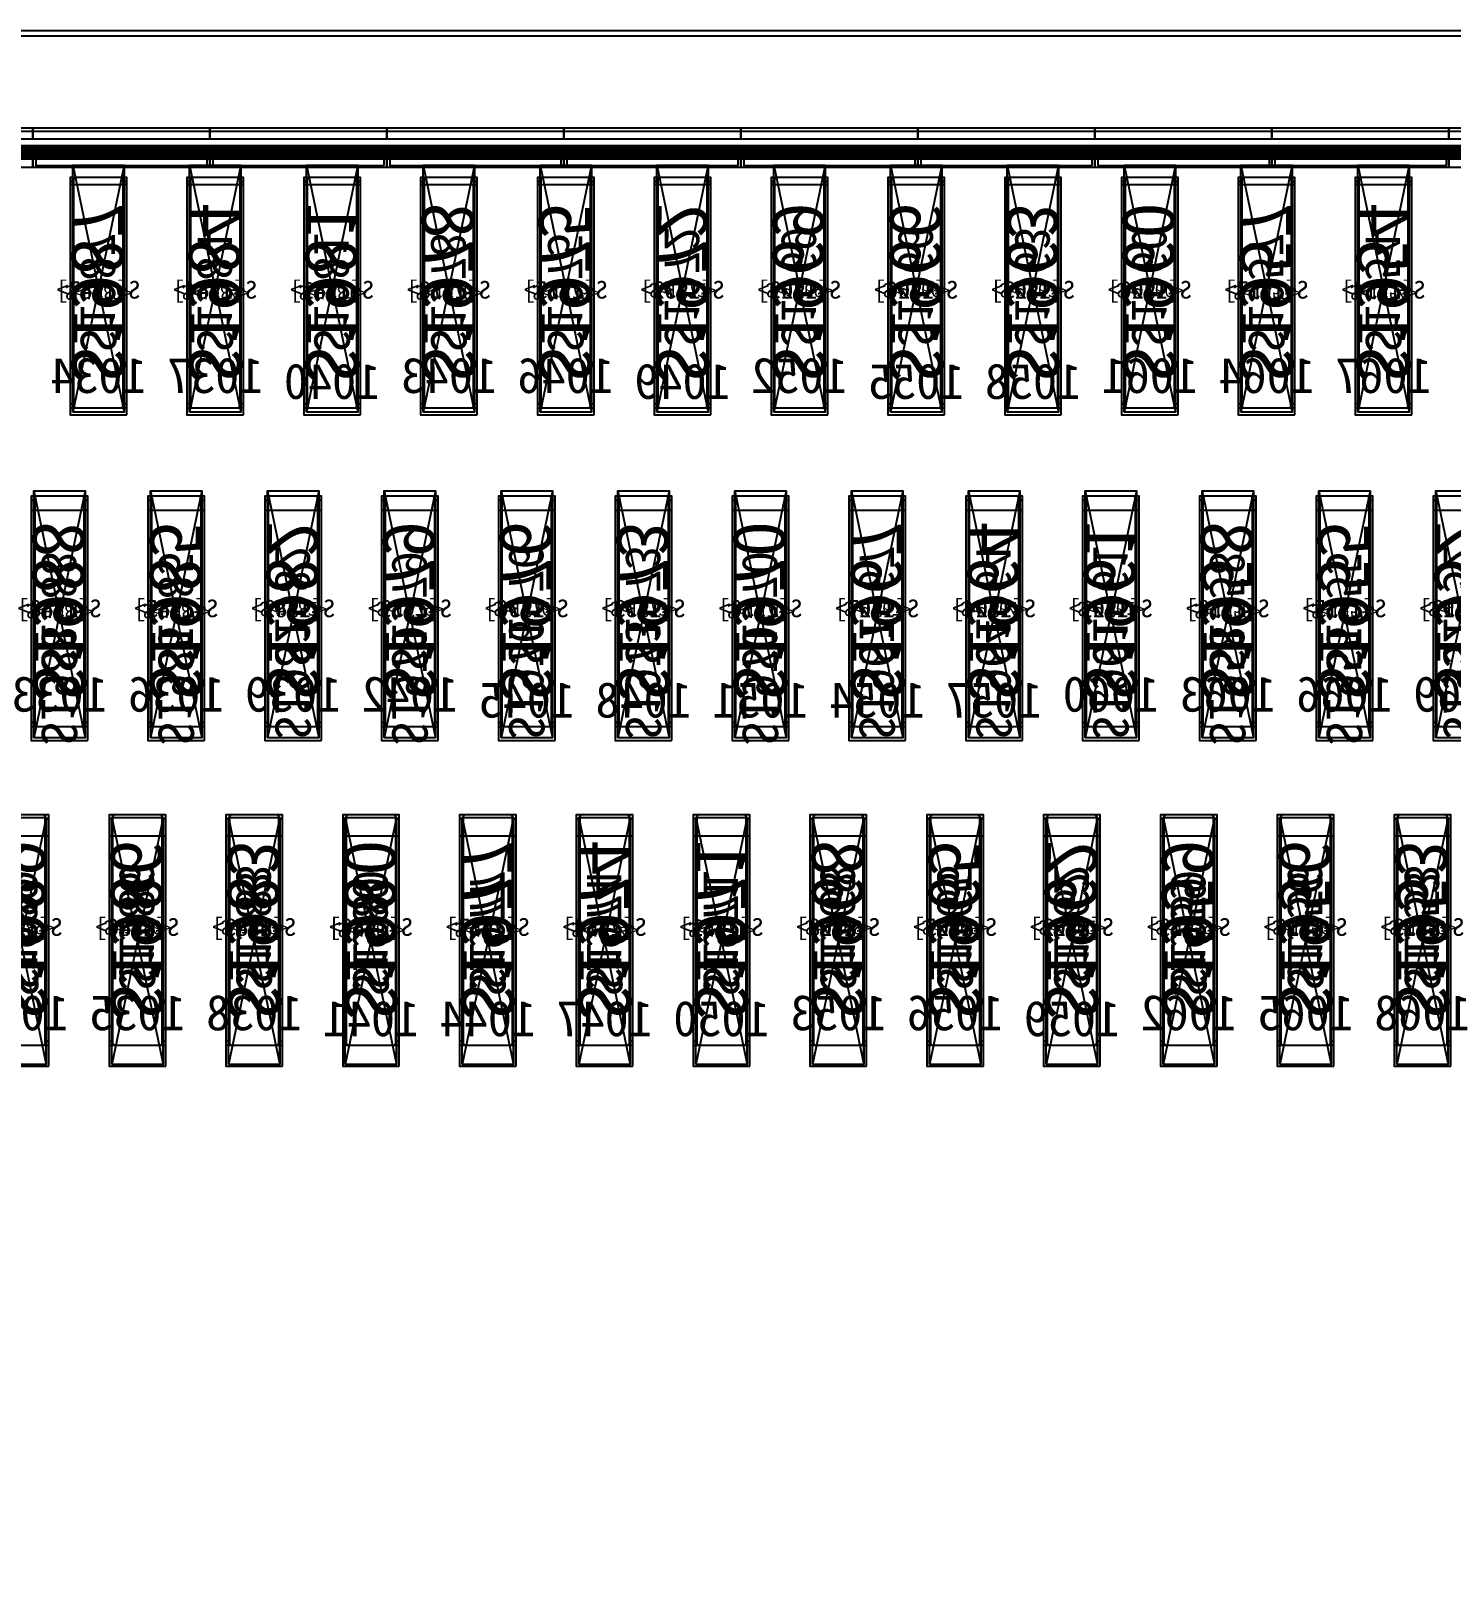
# Model space of a CAD drawing. Header units: millimetres. Extents: x 427 to 2444, y 137 to 817.
# Drawn here: x 1126.6462 to 1127.0475, y 301.2176 to 301.6514 of the extents above; entities that cross this region are included whole.
import ezdxf
from ezdxf.enums import TextEntityAlignment as Align

# ---------------------------------------------------------------- set-up
doc = ezdxf.new("R2010")
doc.units = ezdxf.units.MM
for name, color, linetype in [('L0', 211, 'Continuous'), ('L102', 91, 'Continuous'), ('L114', 213, 'Continuous'), ('L240', 60, 'Continuous'), ('L241', 200, 'Continuous'), ('L242', 51, 'Continuous'), ('L245', 53, 'Continuous'), ('L246', 93, 'Continuous'), ('L247', 13, 'Continuous'), ('L59', 140, 'Continuous'), ('L63', 4, 'Continuous'), ('L98', 150, 'Continuous')]:
    doc.layers.add(name, color=color, linetype=linetype)
doc.styles.add('txt', font='simhei.ttf')

# ---------------------------------------------------------------- blocks, each defined once
blk = doc.blocks.new('HX8394_F_PAD')
at = {"layer": 'L0'}
blk.add_lwpolyline([(-13.86, -0.4025), (-13.86, 0.4025), (13.86, 0.4025), (13.86, -0.4025), (-13.86, -0.4025)], close=True, dxfattribs=at)
at = {"layer": 'L241'}
blk.add_lwpolyline([(-13.9, -0.435), (-13.9, 0.435), (13.9, 0.435), (13.9, -0.435), (-13.9, -0.435)], close=True, dxfattribs=at)
at = {"layer": 'L242'}
for points in [[(8.612, 0.3285), (8.6105, 0.33), (8.6105, 0.392), (8.612, 0.3935), (8.625, 0.3935), (8.6265, 0.392), (8.6265, 0.33), (8.625, 0.3285), (8.612, 0.3285)], [(8.645, 0.3285), (8.6435, 0.33), (8.6435, 0.392), (8.645, 0.3935), (8.658, 0.3935), (8.6595, 0.392), (8.6595, 0.33), (8.658, 0.3285), (8.645, 0.3285)], [(8.678, 0.3285), (8.6765, 0.33), (8.6765, 0.392), (8.678, 0.3935), (8.691, 0.3935), (8.6925, 0.392), (8.6925, 0.33), (8.691, 0.3285), (8.678, 0.3285)], [(8.711, 0.3285), (8.7095, 0.33), (8.7095, 0.392), (8.711, 0.3935), (8.724, 0.3935), (8.7255, 0.392), (8.7255, 0.33), (8.724, 0.3285), (8.711, 0.3285)], [(8.744, 0.3285), (8.7425, 0.33), (8.7425, 0.392), (8.744, 0.3935), (8.757, 0.3935), (8.7585, 0.392), (8.7585, 0.33), (8.757, 0.3285), (8.744, 0.3285)], [(8.777, 0.3285), (8.7755, 0.33), (8.7755, 0.392), (8.777, 0.3935), (8.79, 0.3935), (8.7915, 0.392), (8.7915, 0.33), (8.79, 0.3285), (8.777, 0.3285)], [(8.81, 0.3285), (8.8085, 0.33), (8.8085, 0.392), (8.81, 0.3935), (8.823, 0.3935), (8.8245, 0.392), (8.8245, 0.33), (8.823, 0.3285), (8.81, 0.3285)], [(8.843, 0.3285), (8.8415, 0.33), (8.8415, 0.392), (8.843, 0.3935), (8.856, 0.3935), (8.8575, 0.392), (8.8575, 0.33), (8.856, 0.3285), (8.843, 0.3285)], [(8.876, 0.3285), (8.8745, 0.33), (8.8745, 0.392), (8.876, 0.3935), (8.889, 0.3935), (8.8905, 0.392), (8.8905, 0.33), (8.889, 0.3285), (8.876, 0.3285)], [(8.909, 0.3285), (8.9075, 0.33), (8.9075, 0.392), (8.909, 0.3935), (8.922, 0.3935), (8.9235, 0.392), (8.9235, 0.33), (8.922, 0.3285), (8.909, 0.3285)], [(8.942, 0.3285), (8.9405, 0.33), (8.9405, 0.392), (8.942, 0.3935), (8.955, 0.3935), (8.9565, 0.392), (8.9565, 0.33), (8.955, 0.3285), (8.942, 0.3285)], [(8.975, 0.3285), (8.9735, 0.33), (8.9735, 0.392), (8.975, 0.3935), (8.988, 0.3935), (8.9895, 0.392), (8.9895, 0.33), (8.988, 0.3285), (8.975, 0.3285)], [(8.59, 0.2385), (8.5885, 0.24), (8.5885, 0.302), (8.59, 0.3035), (8.603, 0.3035), (8.6045, 0.302), (8.6045, 0.24), (8.603, 0.2385), (8.59, 0.2385)], [(8.623, 0.2385), (8.6215, 0.24), (8.6215, 0.302), (8.623, 0.3035), (8.636, 0.3035), (8.6375, 0.302), (8.6375, 0.24), (8.636, 0.2385), (8.623, 0.2385)], [(8.656, 0.2385), (8.6545, 0.24), (8.6545, 0.302), (8.656, 0.3035), (8.669, 0.3035), (8.6705, 0.302), (8.6705, 0.24), (8.669, 0.2385), (8.656, 0.2385)], [(8.689, 0.2385), (8.6875, 0.24), (8.6875, 0.302), (8.689, 0.3035), (8.702, 0.3035), (8.7035, 0.302), (8.7035, 0.24), (8.702, 0.2385), (8.689, 0.2385)], [(8.722, 0.2385), (8.7205, 0.24), (8.7205, 0.302), (8.722, 0.3035), (8.735, 0.3035), (8.7365, 0.302), (8.7365, 0.24), (8.735, 0.2385), (8.722, 0.2385)], [(8.755, 0.2385), (8.7535, 0.24), (8.7535, 0.302), (8.755, 0.3035), (8.768, 0.3035), (8.7695, 0.302), (8.7695, 0.24), (8.768, 0.2385), (8.755, 0.2385)], [(8.788, 0.2385), (8.7865, 0.24), (8.7865, 0.302), (8.788, 0.3035), (8.801, 0.3035), (8.8025, 0.302), (8.8025, 0.24), (8.801, 0.2385), (8.788, 0.2385)], [(8.821, 0.2385), (8.8195, 0.24), (8.8195, 0.302), (8.821, 0.3035), (8.834, 0.3035), (8.8355, 0.302), (8.8355, 0.24), (8.834, 0.2385), (8.821, 0.2385)], [(8.854, 0.2385), (8.8525, 0.24), (8.8525, 0.302), (8.854, 0.3035), (8.867, 0.3035), (8.8685, 0.302), (8.8685, 0.24), (8.867, 0.2385), (8.854, 0.2385)], [(8.887, 0.2385), (8.8855, 0.24), (8.8855, 0.302), (8.887, 0.3035), (8.9, 0.3035), (8.9015, 0.302), (8.9015, 0.24), (8.9, 0.2385), (8.887, 0.2385)], [(8.92, 0.2385), (8.9185, 0.24), (8.9185, 0.302), (8.92, 0.3035), (8.933, 0.3035), (8.9345, 0.302), (8.9345, 0.24), (8.933, 0.2385), (8.92, 0.2385)], [(8.953, 0.2385), (8.9515, 0.24), (8.9515, 0.302), (8.953, 0.3035), (8.966, 0.3035), (8.9675, 0.302), (8.9675, 0.24), (8.966, 0.2385), (8.953, 0.2385)], [(8.986, 0.2385), (8.9845, 0.24), (8.9845, 0.302), (8.986, 0.3035), (8.999, 0.3035), (9.0005, 0.302), (9.0005, 0.24), (8.999, 0.2385), (8.986, 0.2385)], [(8.601, 0.1485), (8.5995, 0.15), (8.5995, 0.212), (8.601, 0.2135), (8.614, 0.2135), (8.6155, 0.212), (8.6155, 0.15), (8.614, 0.1485), (8.601, 0.1485)], [(8.634, 0.1485), (8.6325, 0.15), (8.6325, 0.212), (8.634, 0.2135), (8.647, 0.2135), (8.6485, 0.212), (8.6485, 0.15), (8.647, 0.1485), (8.634, 0.1485)], [(8.667, 0.1485), (8.6655, 0.15), (8.6655, 0.212), (8.667, 0.2135), (8.68, 0.2135), (8.6815, 0.212), (8.6815, 0.15), (8.68, 0.1485), (8.667, 0.1485)], [(8.7, 0.1485), (8.6985, 0.15), (8.6985, 0.212), (8.7, 0.2135), (8.713, 0.2135), (8.7145, 0.212), (8.7145, 0.15), (8.713, 0.1485), (8.7, 0.1485)], [(8.733, 0.1485), (8.7315, 0.15), (8.7315, 0.212), (8.733, 0.2135), (8.746, 0.2135), (8.7475, 0.212), (8.7475, 0.15), (8.746, 0.1485), (8.733, 0.1485)], [(8.766, 0.1485), (8.7645, 0.15), (8.7645, 0.212), (8.766, 0.2135), (8.779, 0.2135), (8.7805, 0.212), (8.7805, 0.15), (8.779, 0.1485), (8.766, 0.1485)], [(8.799, 0.1485), (8.7975, 0.15), (8.7975, 0.212), (8.799, 0.2135), (8.812, 0.2135), (8.8135, 0.212), (8.8135, 0.15), (8.812, 0.1485), (8.799, 0.1485)], [(8.832, 0.1485), (8.8305, 0.15), (8.8305, 0.212), (8.832, 0.2135), (8.845, 0.2135), (8.8465, 0.212), (8.8465, 0.15), (8.845, 0.1485), (8.832, 0.1485)], [(8.865, 0.1485), (8.8635, 0.15), (8.8635, 0.212), (8.865, 0.2135), (8.878, 0.2135), (8.8795, 0.212), (8.8795, 0.15), (8.878, 0.1485), (8.865, 0.1485)], [(8.898, 0.1485), (8.8965, 0.15), (8.8965, 0.212), (8.898, 0.2135), (8.911, 0.2135), (8.9125, 0.212), (8.9125, 0.15), (8.911, 0.1485), (8.898, 0.1485)], [(8.931, 0.1485), (8.9295, 0.15), (8.9295, 0.212), (8.931, 0.2135), (8.944, 0.2135), (8.9455, 0.212), (8.9455, 0.15), (8.944, 0.1485), (8.931, 0.1485)], [(8.964, 0.1485), (8.9625, 0.15), (8.9625, 0.212), (8.964, 0.2135), (8.977, 0.2135), (8.9785, 0.212), (8.9785, 0.15), (8.977, 0.1485), (8.964, 0.1485)], [(8.997, 0.1485), (8.9955, 0.15), (8.9955, 0.212), (8.997, 0.2135), (9.01, 0.2135), (9.0115, 0.212), (9.0115, 0.15), (9.01, 0.1485), (8.997, 0.1485)]]:
    blk.add_lwpolyline(points, close=True, dxfattribs=at)
at = {"layer": 'L247', "style": 'txt'}
for s, p in [('S1954', (8.6185, 0.361)), ('S1960', (8.6845, 0.362666)), ('S1963', (8.7175, 0.362666)), ('S1966', (8.7505, 0.362666)), ('S1969', (8.7835, 0.362666)), ('S1972', (8.8165, 0.362666)), ('S1981', (8.9155, 0.361)), ('S1984', (8.9485, 0.361)), ('S1957', (8.6515, 0.361)), ('S1975', (8.8495, 0.361)), ('S1978', (8.8825, 0.361)), ('S1987', (8.9815, 0.361)), ('S1952', (8.5965, 0.272666)), ('S1955', (8.6295, 0.271)), ('S1958', (8.6625, 0.271)), ('S1961', (8.6955, 0.272666)), ('S1964', (8.7285, 0.272666)), ('S1967', (8.7615, 0.272666)), ('S1970', (8.7945, 0.271)), ('S1973', (8.8275, 0.272666)), ('S1976', (8.8605, 0.272666)), ('S1979', (8.8935, 0.271)), ('S1982', (8.9265, 0.272666)), ('S1985', (8.9595, 0.271)), ('S1988', (8.9925, 0.271)), ('S1953', (8.6075, 0.182666)), ('S1956', (8.6405, 0.182666)), ('S1959', (8.6735, 0.181)), ('S1962', (8.7065, 0.182666)), ('S1965', (8.7395, 0.182666)), ('S1968', (8.7725, 0.182666)), ('S1971', (8.8055, 0.181)), ('S1974', (8.8385, 0.181)), ('S1977', (8.8715, 0.181)), ('S1980', (8.9045, 0.181)), ('S1983', (8.9375, 0.182666)), ('S1986', (8.9705, 0.182666)), ('S1989', (9.0035, 0.181))]:
    blk.add_text(s, height=0.01, rotation=90, dxfattribs=at).set_placement(p, align=Align.MIDDLE_CENTER)
blk = doc.blocks.new('NTBUMP_65X16')
at = {"layer": 'L242'}
blk.add_lwpolyline([(-0.008, -0.0325), (-0.008, 0.0325), (0.008, 0.0325), (0.008, -0.0325), (-0.008, -0.0325)], close=True, dxfattribs=at)
blk = doc.blocks.new('ILI9881C_AA_NTBUMP_PM_875UM')
at = {"layer": 'L241'}
blk.add_lwpolyline([(-13.92, -0.4375), (-13.92, 0.4375), (13.92, 0.4375), (13.92, -0.4375), (-13.92, -0.4375)], close=True, dxfattribs=at)
at = {"rotation": 180}
for p in [(8.6185, 0.365), (8.6515, 0.365), (8.6845, 0.365), (8.7175, 0.365), (8.7505, 0.365), (8.7835, 0.365), (8.8165, 0.365), (8.8495, 0.365), (8.8825, 0.365), (8.9155, 0.365), (8.9485, 0.365), (8.9815, 0.365), (8.5965, 0.275), (8.6295, 0.275), (8.6625, 0.275), (8.6955, 0.275), (8.7285, 0.275), (8.7615, 0.275), (8.7945, 0.275), (8.8275, 0.275), (8.8605, 0.275), (8.8935, 0.275), (8.9265, 0.275), (8.9595, 0.275), (8.9925, 0.275), (8.6075, 0.185), (8.6405, 0.185), (8.6735, 0.185), (8.7065, 0.185), (8.7395, 0.185), (8.7725, 0.185), (8.8055, 0.185), (8.8385, 0.185), (8.8715, 0.185), (8.9045, 0.185), (8.9375, 0.185), (8.9705, 0.185), (9.0035, 0.185)]:
    blk.add_blockref('NTBUMP_65X16', p, dxfattribs=at)
at = {"layer": 'L246', "style": 'txt'}
for s, p in [('S1954', (8.6185, 0.365)), ('S1957', (8.6515, 0.365)), ('S1960', (8.6845, 0.365)), ('S1963', (8.7175, 0.365)), ('S1966', (8.7505, 0.365)), ('S1969', (8.7835, 0.365)), ('S1972', (8.8165, 0.365)), ('S1975', (8.8495, 0.365)), ('S1978', (8.8825, 0.365)), ('S1981', (8.9155, 0.365)), ('S1984', (8.9485, 0.365)), ('S1987', (8.9815, 0.365)), ('S1952', (8.5965, 0.275)), ('S1955', (8.6295, 0.275)), ('S1958', (8.6625, 0.275)), ('S1961', (8.6955, 0.275)), ('S1964', (8.7285, 0.275)), ('S1967', (8.7615, 0.275)), ('S1970', (8.7945, 0.275)), ('S1976', (8.8605, 0.275)), ('S1979', (8.8935, 0.275)), ('S1982', (8.9265, 0.275)), ('S1985', (8.9595, 0.275)), ('S1988', (8.9925, 0.275)), ('S1973', (8.8275, 0.275)), ('S1953', (8.6075, 0.185)), ('S1956', (8.6405, 0.185)), ('S1959', (8.6735, 0.185)), ('S1962', (8.7065, 0.185)), ('S1965', (8.7395, 0.185)), ('S1968', (8.7725, 0.185)), ('S1971', (8.8055, 0.185)), ('S1974', (8.8385, 0.185)), ('S1977', (8.8715, 0.185)), ('S1980', (8.9045, 0.185)), ('S1983', (8.9375, 0.185)), ('S1986', (8.9705, 0.185)), ('S1989', (9.0035, 0.185))]:
    blk.add_text(s, height=0.015, rotation=90, dxfattribs=at).set_placement(p, align=Align.MIDDLE_CENTER)
for s, p in [('1067', (8.6185, 0.341666)), ('1064', (8.6515, 0.341666)), ('1061', (8.6845, 0.341666)), ('1058', (8.7175, 0.34)), ('1055', (8.7505, 0.34)), ('1052', (8.7835, 0.341666)), ('1049', (8.8165, 0.34)), ('1046', (8.8495, 0.341666)), ('1043', (8.8825, 0.341666)), ('1040', (8.9155, 0.34)), ('1037', (8.9485, 0.341666)), ('1034', (8.9815, 0.341666)), ('1069', (8.5965, 0.251666)), ('1066', (8.6295, 0.251666)), ('1063', (8.6625, 0.251666)), ('1060', (8.6955, 0.251666)), ('1042', (8.8935, 0.251666)), ('1039', (8.9265, 0.251666)), ('1036', (8.9595, 0.251666)), ('1033', (8.9925, 0.251666)), ('1057', (8.7285, 0.25)), ('1054', (8.7615, 0.25)), ('1051', (8.7945, 0.25)), ('1048', (8.8275, 0.25)), ('1045', (8.8605, 0.25)), ('1068', (8.6075, 0.161666)), ('1065', (8.6405, 0.161666)), ('1062', (8.6735, 0.161666)), ('1059', (8.7065, 0.16)), ('1056', (8.7395, 0.161666)), ('1053', (8.7725, 0.161666)), ('1050', (8.8055, 0.16)), ('1047', (8.8385, 0.16)), ('1044', (8.8715, 0.16)), ('1041', (8.9045, 0.16)), ('1038', (8.9375, 0.161666)), ('1035', (8.9705, 0.161666)), ('1032', (9.0035, 0.161666))]:
    blk.add_text(s, height=0.01, dxfattribs=at).set_placement(p, align=Align.MIDDLE_CENTER)
blk = doc.blocks.new('OUT_3BUMP')
at = {"layer": 'L242'}
for points in [[(0, 0.206), (0, 0.271), (0.016, 0.271), (0.016, 0.206), (0, 0.206)], [(0.011, 0.116), (0.011, 0.181), (0.027, 0.181), (0.027, 0.116), (0.011, 0.116)], [(0.022, 0.026), (0.022, 0.091), (0.038, 0.091), (0.038, 0.026), (0.022, 0.026)]]:
    blk.add_lwpolyline(points, close=True, dxfattribs=at)
blk = doc.blocks.new('JD9365Z_PAD_20170829_Y880')
at = {"layer": 'L241'}
blk.add_lwpolyline([(-13.95, -0.41), (-13.95, 0.41), (13.95, 0.41), (13.95, -0.41), (-13.95, -0.41)], close=True, dxfattribs=at)
at = {"row_count": 1, "column_count": 372, "row_spacing": 0.245, "column_spacing": 0.033}
blk.add_blockref('OUT_3BUMP', (1.3835, 0.13), dxfattribs=at)
at = {"layer": 'L240', "style": 'txt'}
for s, p in [('S[1714]', (8.6185, 0.369333)), ('S[1717]', (8.6515, 0.369333)), ('S[1720]', (8.6845, 0.369333)), ('S[1723]', (8.7175, 0.369333)), ('S[1726]', (8.7505, 0.369333)), ('S[1729]', (8.7835, 0.369333)), ('S[1732]', (8.8165, 0.369333)), ('S[1735]', (8.8495, 0.369333)), ('S[1738]', (8.8825, 0.369333)), ('S[1741]', (8.9155, 0.369333)), ('S[1744]', (8.9485, 0.369333)), ('S[1747]', (8.9815, 0.369333)), ('S[1712]', (8.5965, 0.279333)), ('S[1715]', (8.6295, 0.279333)), ('S[1718]', (8.6625, 0.279333)), ('S[1721]', (8.6955, 0.279333)), ('S[1724]', (8.7285, 0.279333)), ('S[1727]', (8.7615, 0.279333)), ('S[1730]', (8.7945, 0.279333)), ('S[1733]', (8.8275, 0.279333)), ('S[1736]', (8.8605, 0.279333)), ('S[1739]', (8.8935, 0.279333)), ('S[1742]', (8.9265, 0.279333)), ('S[1745]', (8.9595, 0.279333)), ('S[1748]', (8.9925, 0.279333)), ('S[1713]', (8.6075, 0.189333)), ('S[1716]', (8.6405, 0.189333)), ('S[1719]', (8.6735, 0.189333)), ('S[1722]', (8.7065, 0.189333)), ('S[1725]', (8.7395, 0.189333)), ('S[1728]', (8.7725, 0.189333)), ('S[1731]', (8.8055, 0.189333)), ('S[1734]', (8.8385, 0.189333)), ('S[1737]', (8.8715, 0.189333)), ('S[1740]', (8.9045, 0.189333)), ('S[1743]', (8.9375, 0.189333)), ('S[1746]', (8.9705, 0.189333)), ('S[1749]', (9.0035, 0.189333))]:
    blk.add_text(s, height=0.005, dxfattribs=at).set_placement(p, align=Align.MIDDLE_CENTER)
blk = doc.blocks.new('NV3052C3P_BUMP_ORI_20190911')
at = {"layer": 'L241'}
blk.add_lwpolyline([(-13.8, -0.398), (-13.8, 0.398), (13.8, 0.398), (13.8, -0.398), (-13.8, -0.398)], close=True, dxfattribs=at)
at = {"layer": 'L242'}
for points in [[(8.6105, 0.32), (8.6105, 0.385), (8.6265, 0.385), (8.6265, 0.32), (8.6105, 0.32)], [(8.6435, 0.32), (8.6435, 0.385), (8.6595, 0.385), (8.6595, 0.32), (8.6435, 0.32)], [(8.6765, 0.32), (8.6765, 0.385), (8.6925, 0.385), (8.6925, 0.32), (8.6765, 0.32)], [(8.7095, 0.32), (8.7095, 0.385), (8.7255, 0.385), (8.7255, 0.32), (8.7095, 0.32)], [(8.7425, 0.32), (8.7425, 0.385), (8.7585, 0.385), (8.7585, 0.32), (8.7425, 0.32)], [(8.7755, 0.32), (8.7755, 0.385), (8.7915, 0.385), (8.7915, 0.32), (8.7755, 0.32)], [(8.8085, 0.32), (8.8085, 0.385), (8.8245, 0.385), (8.8245, 0.32), (8.8085, 0.32)], [(8.8415, 0.32), (8.8415, 0.385), (8.8575, 0.385), (8.8575, 0.32), (8.8415, 0.32)], [(8.8745, 0.32), (8.8745, 0.385), (8.8905, 0.385), (8.8905, 0.32), (8.8745, 0.32)], [(8.9075, 0.32), (8.9075, 0.385), (8.9235, 0.385), (8.9235, 0.32), (8.9075, 0.32)], [(8.9405, 0.32), (8.9405, 0.385), (8.9565, 0.385), (8.9565, 0.32), (8.9405, 0.32)], [(8.9735, 0.32), (8.9735, 0.385), (8.9895, 0.385), (8.9895, 0.32), (8.9735, 0.32)], [(8.5885, 0.23), (8.5885, 0.295), (8.6045, 0.295), (8.6045, 0.23), (8.5885, 0.23)], [(8.6215, 0.23), (8.6215, 0.295), (8.6375, 0.295), (8.6375, 0.23), (8.6215, 0.23)], [(8.6545, 0.23), (8.6545, 0.295), (8.6705, 0.295), (8.6705, 0.23), (8.6545, 0.23)], [(8.6875, 0.23), (8.6875, 0.295), (8.7035, 0.295), (8.7035, 0.23), (8.6875, 0.23)], [(8.7205, 0.23), (8.7205, 0.295), (8.7365, 0.295), (8.7365, 0.23), (8.7205, 0.23)], [(8.7535, 0.23), (8.7535, 0.295), (8.7695, 0.295), (8.7695, 0.23), (8.7535, 0.23)], [(8.7865, 0.23), (8.7865, 0.295), (8.8025, 0.295), (8.8025, 0.23), (8.7865, 0.23)], [(8.8195, 0.23), (8.8195, 0.295), (8.8355, 0.295), (8.8355, 0.23), (8.8195, 0.23)], [(8.8525, 0.23), (8.8525, 0.295), (8.8685, 0.295), (8.8685, 0.23), (8.8525, 0.23)], [(8.8855, 0.23), (8.8855, 0.295), (8.9015, 0.295), (8.9015, 0.23), (8.8855, 0.23)], [(8.9185, 0.23), (8.9185, 0.295), (8.9345, 0.295), (8.9345, 0.23), (8.9185, 0.23)], [(8.9515, 0.23), (8.9515, 0.295), (8.9675, 0.295), (8.9675, 0.23), (8.9515, 0.23)], [(8.9845, 0.23), (8.9845, 0.295), (9.0005, 0.295), (9.0005, 0.23), (8.9845, 0.23)], [(8.5995, 0.14), (8.5995, 0.205), (8.6155, 0.205), (8.6155, 0.14), (8.5995, 0.14)], [(8.6325, 0.14), (8.6325, 0.205), (8.6485, 0.205), (8.6485, 0.14), (8.6325, 0.14)], [(8.6655, 0.14), (8.6655, 0.205), (8.6815, 0.205), (8.6815, 0.14), (8.6655, 0.14)], [(8.6985, 0.14), (8.6985, 0.205), (8.7145, 0.205), (8.7145, 0.14), (8.6985, 0.14)], [(8.7315, 0.14), (8.7315, 0.205), (8.7475, 0.205), (8.7475, 0.14), (8.7315, 0.14)], [(8.7645, 0.14), (8.7645, 0.205), (8.7805, 0.205), (8.7805, 0.14), (8.7645, 0.14)], [(8.7975, 0.14), (8.7975, 0.205), (8.8135, 0.205), (8.8135, 0.14), (8.7975, 0.14)], [(8.8305, 0.14), (8.8305, 0.205), (8.8465, 0.205), (8.8465, 0.14), (8.8305, 0.14)], [(8.8635, 0.14), (8.8635, 0.205), (8.8795, 0.205), (8.8795, 0.14), (8.8635, 0.14)], [(8.8965, 0.14), (8.8965, 0.205), (8.9125, 0.205), (8.9125, 0.14), (8.8965, 0.14)], [(8.9295, 0.14), (8.9295, 0.205), (8.9455, 0.205), (8.9455, 0.14), (8.9295, 0.14)], [(8.9625, 0.14), (8.9625, 0.205), (8.9785, 0.205), (8.9785, 0.14), (8.9625, 0.14)], [(8.9955, 0.14), (8.9955, 0.205), (9.0115, 0.205), (9.0115, 0.14), (8.9955, 0.14)]]:
    blk.add_lwpolyline(points, close=True, dxfattribs=at)
at = {"layer": 'L245', "style": 'txt'}
for s, p in [('S<1954>', (8.618473, 0.353333)), ('S<1957>', (8.651473, 0.353333)), ('S<1960>', (8.684473, 0.353333)), ('S<1963>', (8.717473, 0.353333)), ('S<1966>', (8.750473, 0.353333)), ('S<1969>', (8.783473, 0.353333)), ('S<1972>', (8.816473, 0.353333)), ('S<1975>', (8.849473, 0.353333)), ('S<1978>', (8.882473, 0.353333)), ('S<1981>', (8.915473, 0.353333)), ('S<1984>', (8.948473, 0.353333)), ('S<1987>', (8.981473, 0.353333)), ('S<1952>', (8.596473, 0.263333)), ('S<1955>', (8.629473, 0.263333)), ('S<1958>', (8.662473, 0.263333)), ('S<1961>', (8.695473, 0.263333)), ('S<1964>', (8.728473, 0.263333)), ('S<1967>', (8.761473, 0.263333)), ('S<1970>', (8.794473, 0.263333)), ('S<1973>', (8.827473, 0.263333)), ('S<1976>', (8.860473, 0.263333)), ('S<1979>', (8.893473, 0.263333)), ('S<1982>', (8.926473, 0.263333)), ('S<1985>', (8.959473, 0.263333)), ('S<1988>', (8.992473, 0.263333)), ('S<1953>', (8.607473, 0.173333)), ('S<1956>', (8.640473, 0.173333)), ('S<1959>', (8.673473, 0.173333)), ('S<1962>', (8.706473, 0.173333)), ('S<1965>', (8.739473, 0.173333)), ('S<1968>', (8.772473, 0.173333)), ('S<1971>', (8.805473, 0.173333)), ('S<1974>', (8.838473, 0.173333)), ('S<1977>', (8.871473, 0.173333)), ('S<1980>', (8.904473, 0.173333)), ('S<1983>', (8.937473, 0.173333)), ('S<1986>', (8.970473, 0.173333)), ('S<1989>', (9.003473, 0.173333))]:
    blk.add_text(s, height=0.005, dxfattribs=at).set_placement(p, align=Align.MIDDLE_CENTER)
blk = doc.blocks.new('BUMP_14_65')
at = {"layer": 'L242'}
blk.add_lwpolyline([(-0.007, -0.022), (-0.007, 0.043), (0.007, 0.043), (0.007, -0.022), (-0.007, -0.022)], close=True, dxfattribs=at)
blk = doc.blocks.new('FL11283_A_OTHER')
at = {"layer": 'L102'}
blk.add_lwpolyline([(0, 0), (0, 0.41), (13.86, 0.41), (13.86, 0), (0, 0)], close=True, dxfattribs=at)
at = {"layer": 'L241'}
blk.add_lwpolyline([(-13.86, -0.41), (-13.86, 0.41), (13.86, 0.41), (13.86, 0.404), (-13.854, 0.404), (-13.854, -0.404), (13.854, -0.404), (13.854, 0.404), (13.86, 0.404), (13.86, -0.41), (-13.86, -0.41)], close=True, dxfattribs=at)
at = {"layer": 'L59'}
blk.add_lwpolyline([(-13.86, -0.41), (-13.86, 0.41), (13.86, 0.41), (13.86, -0.41), (-13.86, -0.41)], close=True, dxfattribs=at)
for p in [(8.6185, 0.358), (8.6515, 0.358), (8.6845, 0.358), (8.7175, 0.358), (8.7505, 0.358), (8.7835, 0.358), (8.8165, 0.358), (8.8495, 0.358), (8.8825, 0.358), (8.9155, 0.358), (8.9485, 0.358), (8.9815, 0.358), (8.5965, 0.268), (8.6295, 0.268), (8.6625, 0.268), (8.6955, 0.268), (8.7285, 0.268), (8.7615, 0.268), (8.7945, 0.268), (8.8275, 0.268), (8.8605, 0.268), (8.8935, 0.268), (8.9265, 0.268), (8.9595, 0.268), (8.9925, 0.268), (8.6075, 0.178), (8.6405, 0.178), (8.6735, 0.178), (8.7065, 0.178), (8.7395, 0.178), (8.7725, 0.178), (8.8055, 0.178), (8.8385, 0.178), (8.8715, 0.178), (8.9045, 0.178), (8.9375, 0.178), (8.9705, 0.178), (9.0035, 0.178)]:
    blk.add_blockref('BUMP_14_65', p)
at = {"layer": 'L102', "style": 'txt'}
for s, p in [('S1960', (8.6845, 0.370166)), ('S1963', (8.7175, 0.370166)), ('S1966', (8.7505, 0.370166)), ('S1969', (8.7835, 0.370166)), ('S1972', (8.8165, 0.370166)), ('S1954', (8.6185, 0.3685)), ('S1957', (8.6515, 0.3685)), ('S1975', (8.8495, 0.3685)), ('S1978', (8.8825, 0.3685)), ('S1981', (8.9155, 0.3685)), ('S1984', (8.9485, 0.3685)), ('S1987', (8.9815, 0.3685)), ('S1952', (8.5965, 0.259166)), ('S1955', (8.6295, 0.2575)), ('S1958', (8.6625, 0.2575)), ('S1961', (8.6955, 0.259166)), ('S1964', (8.7285, 0.259166)), ('S1967', (8.7615, 0.259166)), ('S1970', (8.7945, 0.2575)), ('S1973', (8.8275, 0.259166)), ('S1976', (8.8605, 0.259166)), ('S1979', (8.8935, 0.2575)), ('S1982', (8.9265, 0.259166)), ('S1985', (8.9595, 0.2575)), ('S1988', (8.9925, 0.2575)), ('S1953', (8.6075, 0.188166)), ('S1956', (8.6405, 0.188166)), ('S1962', (8.7065, 0.188166)), ('S1965', (8.7395, 0.188166)), ('S1968', (8.7725, 0.188166)), ('S1983', (8.9375, 0.188166)), ('S1986', (8.9705, 0.188166)), ('S1959', (8.6735, 0.1865)), ('S1971', (8.8055, 0.1865)), ('S1974', (8.8385, 0.1865)), ('S1977', (8.8715, 0.1865)), ('S1980', (8.9045, 0.1865)), ('S1989', (9.0035, 0.1865))]:
    blk.add_text(s, height=0.01, rotation=90, dxfattribs=at).set_placement(p, align=Align.MIDDLE_CENTER)
blk = doc.blocks.new('GC9702_LCDPAD_BUMP')
at = {"layer": 'L242'}
blk.add_lwpolyline([(-0.008, -0.0325), (-0.008, 0.0325), (0.008, 0.0325), (0.008, -0.0325), (-0.008, -0.0325)], close=True, dxfattribs=at)
blk = doc.blocks.new('GC9702_BUMP_NOCOMPENSATION')
at = {"layer": 'L114', "const_width": 0.004}
for points in [[(8.55, 0.378), (8.6, 0.378)], [(8.55, 0.378), (8.6, 0.378)], [(8.55, 0.378), (8.6, 0.378)], [(8.55, 0.378), (8.6, 0.378)], [(8.6, 0.378), (8.65, 0.378)], [(8.6, 0.378), (8.65, 0.378)], [(8.6, 0.378), (8.65, 0.378)], [(8.6, 0.378), (8.65, 0.378)], [(8.65, 0.378), (8.7, 0.378)], [(8.65, 0.378), (8.7, 0.378)], [(8.65, 0.378), (8.7, 0.378)], [(8.65, 0.378), (8.7, 0.378)], [(8.7, 0.378), (8.75, 0.378)], [(8.7, 0.378), (8.75, 0.378)], [(8.7, 0.378), (8.75, 0.378)], [(8.7, 0.378), (8.75, 0.378)], [(8.75, 0.378), (8.8, 0.378)], [(8.75, 0.378), (8.8, 0.378)], [(8.75, 0.378), (8.8, 0.378)], [(8.75, 0.378), (8.8, 0.378)], [(8.8, 0.378), (8.85, 0.378)], [(8.8, 0.378), (8.85, 0.378)], [(8.8, 0.378), (8.85, 0.378)], [(8.8, 0.378), (8.85, 0.378)], [(8.85, 0.378), (8.9, 0.378)], [(8.85, 0.378), (8.9, 0.378)], [(8.85, 0.378), (8.9, 0.378)], [(8.85, 0.378), (8.9, 0.378)], [(8.9, 0.378), (8.95, 0.378)], [(8.9, 0.378), (8.95, 0.378)], [(8.9, 0.378), (8.95, 0.378)], [(8.9, 0.378), (8.95, 0.378)], [(8.95, 0.378), (9, 0.378)], [(8.95, 0.378), (9, 0.378)], [(8.95, 0.378), (9, 0.378)], [(8.95, 0.378), (9, 0.378)], [(9, 0.378), (9.05, 0.378)], [(9, 0.378), (9.05, 0.378)], [(9, 0.378), (9.05, 0.378)], [(9, 0.378), (9.05, 0.378)]]:
    blk.add_lwpolyline(points, dxfattribs=at)
at = {"layer": 'L114'}
for points in [[(8.55, 0.374), (8.55, 0.38), (8.6, 0.38), (8.6, 0.374), (8.55, 0.374)], [(8.55, 0.374), (8.55, 0.38), (8.6, 0.38), (8.6, 0.374), (8.55, 0.374)], [(8.6, 0.374), (8.6, 0.38), (8.65, 0.38), (8.65, 0.374), (8.6, 0.374)], [(8.6, 0.374), (8.6, 0.38), (8.65, 0.38), (8.65, 0.374), (8.6, 0.374)], [(8.60074, 0.37443), (8.60074, 0.379), (8.64918, 0.379), (8.64918, 0.37443), (8.60074, 0.37443)], [(8.60074, 0.37443), (8.60074, 0.379), (8.64918, 0.379), (8.64918, 0.37443), (8.60074, 0.37443)], [(8.65, 0.374), (8.65, 0.38), (8.7, 0.38), (8.7, 0.374), (8.65, 0.374)], [(8.65, 0.374), (8.65, 0.38), (8.7, 0.38), (8.7, 0.374), (8.65, 0.374)], [(8.65074, 0.37443), (8.65074, 0.379), (8.69918, 0.379), (8.69918, 0.37443), (8.65074, 0.37443)], [(8.65074, 0.37443), (8.65074, 0.379), (8.69918, 0.379), (8.69918, 0.37443), (8.65074, 0.37443)], [(8.7, 0.374), (8.7, 0.38), (8.75, 0.38), (8.75, 0.374), (8.7, 0.374)], [(8.7, 0.374), (8.7, 0.38), (8.75, 0.38), (8.75, 0.374), (8.7, 0.374)], [(8.70074, 0.37443), (8.70074, 0.379), (8.74918, 0.379), (8.74918, 0.37443), (8.70074, 0.37443)], [(8.70074, 0.37443), (8.70074, 0.379), (8.74918, 0.379), (8.74918, 0.37443), (8.70074, 0.37443)], [(8.75, 0.374), (8.75, 0.38), (8.8, 0.38), (8.8, 0.374), (8.75, 0.374)], [(8.75, 0.374), (8.75, 0.38), (8.8, 0.38), (8.8, 0.374), (8.75, 0.374)], [(8.75074, 0.37443), (8.75074, 0.379), (8.79918, 0.379), (8.79918, 0.37443), (8.75074, 0.37443)], [(8.75074, 0.37443), (8.75074, 0.379), (8.79918, 0.379), (8.79918, 0.37443), (8.75074, 0.37443)], [(8.8, 0.374), (8.8, 0.38), (8.85, 0.38), (8.85, 0.374), (8.8, 0.374)], [(8.8, 0.374), (8.8, 0.38), (8.85, 0.38), (8.85, 0.374), (8.8, 0.374)], [(8.80074, 0.37443), (8.80074, 0.379), (8.84918, 0.379), (8.84918, 0.37443), (8.80074, 0.37443)], [(8.80074, 0.37443), (8.80074, 0.379), (8.84918, 0.379), (8.84918, 0.37443), (8.80074, 0.37443)], [(8.85, 0.374), (8.85, 0.38), (8.9, 0.38), (8.9, 0.374), (8.85, 0.374)], [(8.85, 0.374), (8.85, 0.38), (8.9, 0.38), (8.9, 0.374), (8.85, 0.374)], [(8.85074, 0.37443), (8.85074, 0.379), (8.89918, 0.379), (8.89918, 0.37443), (8.85074, 0.37443)], [(8.85074, 0.37443), (8.85074, 0.379), (8.89918, 0.379), (8.89918, 0.37443), (8.85074, 0.37443)], [(8.9, 0.374), (8.9, 0.38), (8.95, 0.38), (8.95, 0.374), (8.9, 0.374)], [(8.9, 0.374), (8.9, 0.38), (8.95, 0.38), (8.95, 0.374), (8.9, 0.374)], [(8.90074, 0.37443), (8.90074, 0.379), (8.94918, 0.379), (8.94918, 0.37443), (8.90074, 0.37443)], [(8.90074, 0.37443), (8.90074, 0.379), (8.94918, 0.379), (8.94918, 0.37443), (8.90074, 0.37443)], [(8.95, 0.374), (8.95, 0.38), (9, 0.38), (9, 0.374), (8.95, 0.374)], [(8.95, 0.374), (8.95, 0.38), (9, 0.38), (9, 0.374), (8.95, 0.374)], [(8.95074, 0.37443), (8.95074, 0.379), (8.99918, 0.379), (8.99918, 0.37443), (8.95074, 0.37443)], [(8.95074, 0.37443), (8.95074, 0.379), (8.99918, 0.379), (8.99918, 0.37443), (8.95074, 0.37443)], [(9, 0.374), (9, 0.38), (9.05, 0.38), (9.05, 0.374), (9, 0.374)], [(9, 0.374), (9, 0.38), (9.05, 0.38), (9.05, 0.374), (9, 0.374)]]:
    blk.add_lwpolyline(points, close=True, dxfattribs=at)
at = {"layer": 'L241'}
for points in [[(8.55, 0.382), (8.55, 0.385), (8.6, 0.385), (8.6, 0.382), (8.55, 0.382)], [(8.55, 0.382), (8.55, 0.385), (8.6, 0.385), (8.6, 0.382), (8.55, 0.382)], [(8.6, 0.382), (8.6, 0.385), (8.65, 0.385), (8.65, 0.382), (8.6, 0.382)], [(8.6, 0.382), (8.6, 0.385), (8.65, 0.385), (8.65, 0.382), (8.6, 0.382)], [(8.65, 0.382), (8.65, 0.385), (8.7, 0.385), (8.7, 0.382), (8.65, 0.382)], [(8.65, 0.382), (8.65, 0.385), (8.7, 0.385), (8.7, 0.382), (8.65, 0.382)], [(8.7, 0.382), (8.7, 0.385), (8.75, 0.385), (8.75, 0.382), (8.7, 0.382)], [(8.7, 0.382), (8.7, 0.385), (8.75, 0.385), (8.75, 0.382), (8.7, 0.382)], [(8.75, 0.382), (8.75, 0.385), (8.8, 0.385), (8.8, 0.382), (8.75, 0.382)], [(8.75, 0.382), (8.75, 0.385), (8.8, 0.385), (8.8, 0.382), (8.75, 0.382)], [(8.8, 0.382), (8.8, 0.385), (8.85, 0.385), (8.85, 0.382), (8.8, 0.382)], [(8.8, 0.382), (8.8, 0.385), (8.85, 0.385), (8.85, 0.382), (8.8, 0.382)], [(8.85, 0.382), (8.85, 0.385), (8.9, 0.385), (8.9, 0.382), (8.85, 0.382)], [(8.85, 0.382), (8.85, 0.385), (8.9, 0.385), (8.9, 0.382), (8.85, 0.382)], [(8.9, 0.382), (8.9, 0.385), (8.95, 0.385), (8.95, 0.382), (8.9, 0.382)], [(8.9, 0.382), (8.9, 0.385), (8.95, 0.385), (8.95, 0.382), (8.9, 0.382)], [(8.95, 0.382), (8.95, 0.385), (9, 0.385), (9, 0.382), (8.95, 0.382)], [(8.95, 0.382), (8.95, 0.385), (9, 0.385), (9, 0.382), (8.95, 0.382)], [(9, 0.382), (9, 0.385), (9.05, 0.385), (9.05, 0.382), (9, 0.382)], [(9, 0.382), (9, 0.385), (9.05, 0.385), (9.05, 0.382), (9, 0.382)]]:
    blk.add_lwpolyline(points, close=True, dxfattribs=at)
at = {"row_count": 1, "column_count": 413, "row_spacing": 0.065, "column_spacing": 0.033}
for p in [(0.0055, 0.3365), (0.0165, 0.2445), (0.0275, 0.1525)]:
    blk.add_blockref('GC9702_LCDPAD_BUMP', p, dxfattribs=at)
at = {"layer": 'L98', "style": 'txt'}
for s, p in [('S<1954>', (8.6185, 0.3385)), ('S<1957>', (8.6515, 0.3385)), ('S<1960>', (8.6845, 0.33917)), ('S<1963>', (8.7175, 0.33917)), ('S<1966>', (8.7505, 0.33917)), ('S<1969>', (8.7835, 0.33917)), ('S<1972>', (8.8165, 0.33917)), ('S<1975>', (8.8495, 0.3385)), ('S<1978>', (8.8825, 0.3385)), ('S<1981>', (8.9155, 0.3385)), ('S<1984>', (8.9485, 0.3385)), ('S<1987>', (8.9815, 0.3385)), ('S<1952>', (8.5965, 0.24917)), ('S<1955>', (8.6295, 0.2485)), ('S<1958>', (8.6625, 0.2485)), ('S<1961>', (8.6955, 0.24917)), ('S<1964>', (8.7285, 0.24917)), ('S<1967>', (8.7615, 0.24917)), ('S<1970>', (8.7945, 0.2485)), ('S<1973>', (8.8275, 0.24917)), ('S<1976>', (8.8605, 0.24917)), ('S<1979>', (8.8935, 0.24917)), ('S<1982>', (8.9265, 0.24917)), ('S<1985>', (8.9595, 0.2485)), ('S<1988>', (8.9925, 0.2485)), ('S<1953>', (8.6075, 0.15917)), ('S<1956>', (8.6405, 0.15917)), ('S<1959>', (8.6735, 0.15917)), ('S<1962>', (8.7065, 0.15917)), ('S<1965>', (8.7395, 0.15917)), ('S<1968>', (8.7725, 0.15917)), ('S<1971>', (8.8055, 0.1585)), ('S<1974>', (8.8385, 0.1585)), ('S<1977>', (8.8715, 0.1585)), ('S<1980>', (8.9045, 0.1585)), ('S<1983>', (8.9375, 0.15917)), ('S<1986>', (8.9705, 0.15917)), ('S<1989>', (9.0035, 0.15917))]:
    blk.add_text(s, height=0.004, rotation=180, dxfattribs=at).set_placement(p, align=Align.MIDDLE_CENTER)
blk = doc.blocks.new('IC_GDS_ALL')
for name, p in [('HX8394_F_PAD', (0, 0.004)), ('ILI9881C_AA_NTBUMP_PM_875UM', (0, 0)), ('GC9702_BUMP_NOCOMPENSATION', (0, 0.0265)), ('NV3052C3P_BUMP_ORI_20190911', (0, 0.0125)), ('JD9365Z_PAD_20170829_Y880', (0, -0.0035)), ('FL11283_A_OTHER', (0, -0.0035))]:
    blk.add_blockref(name, p)
blk = doc.blocks.new('OUTPUT_PAD_SD')
at = {"color": 5, "linetype": 'Continuous'}
blk.add_lwpolyline([(0.00225, 0.078), (0.01675, 0.00825), (0.01675, 0.078), (0.00225, 0.00825)], dxfattribs=at)
at = {"layer": 'L63', "color": 5}
blk.add_lwpolyline([(0.00225, 0.00825), (0.00225, 0.078), (0.01675, 0.078), (0.01675, 0.00825), (0.00225, 0.00825)], close=True, dxfattribs=at)
blk = doc.blocks.new('OUTPUT_PAD_GATE')
at = {"color": 5, "linetype": 'Continuous'}
blk.add_lwpolyline([(0.00175, 0.07125), (0.01625, 0.0015), (0.01625, 0.07125), (0.00175, 0.0015)], dxfattribs=at)
at = {"layer": 'L63', "color": 5}
blk.add_lwpolyline([(0.00175, 0.0015), (0.00175, 0.07125), (0.01625, 0.07125), (0.01625, 0.0015), (0.00175, 0.0015)], close=True, dxfattribs=at)
blk = doc.blocks.new('IC_PAD_ALL')
at = {"row_count": 1, "row_spacing": 0.0685, "column_spacing": 0.066}
for name, p, column_count in [('OUTPUT_PAD_GATE', (0.004, 0.68425), 414), ('OUTPUT_PAD_SD', (0.0365, 0.6775), 414), ('OUTPUT_PAD_GATE', (0.026, 0.59225), 414), ('OUTPUT_PAD_SD', (0.0585, 0.5855), 413), ('OUTPUT_PAD_GATE', (-0.018, 0.5), 414), ('OUTPUT_PAD_SD', (0.0145, 0.49325), 414)]:
    blk.add_blockref(name, p, dxfattribs=dict(at, column_count=column_count))
blk = doc.blocks.new('IC_ALL')
at = {"yscale": -1, "rotation": 180}
blk.add_blockref('IC_GDS_ALL', (14, 0.4375), dxfattribs=at)
blk.add_blockref('IC_PAD_ALL', (0.3525, 0.083))
blk = doc.blocks.new('IC_FPC_OLB_ALL')
blk.add_blockref('IC_ALL', (1.188, 1.0245))

msp = doc.modelspace()

# ---------------------------------------------------------------- block references
msp.add_blockref('IC_FPC_OLB_ALL', (1120.45883, 299.75037))

doc.saveas('drawing.dxf')
